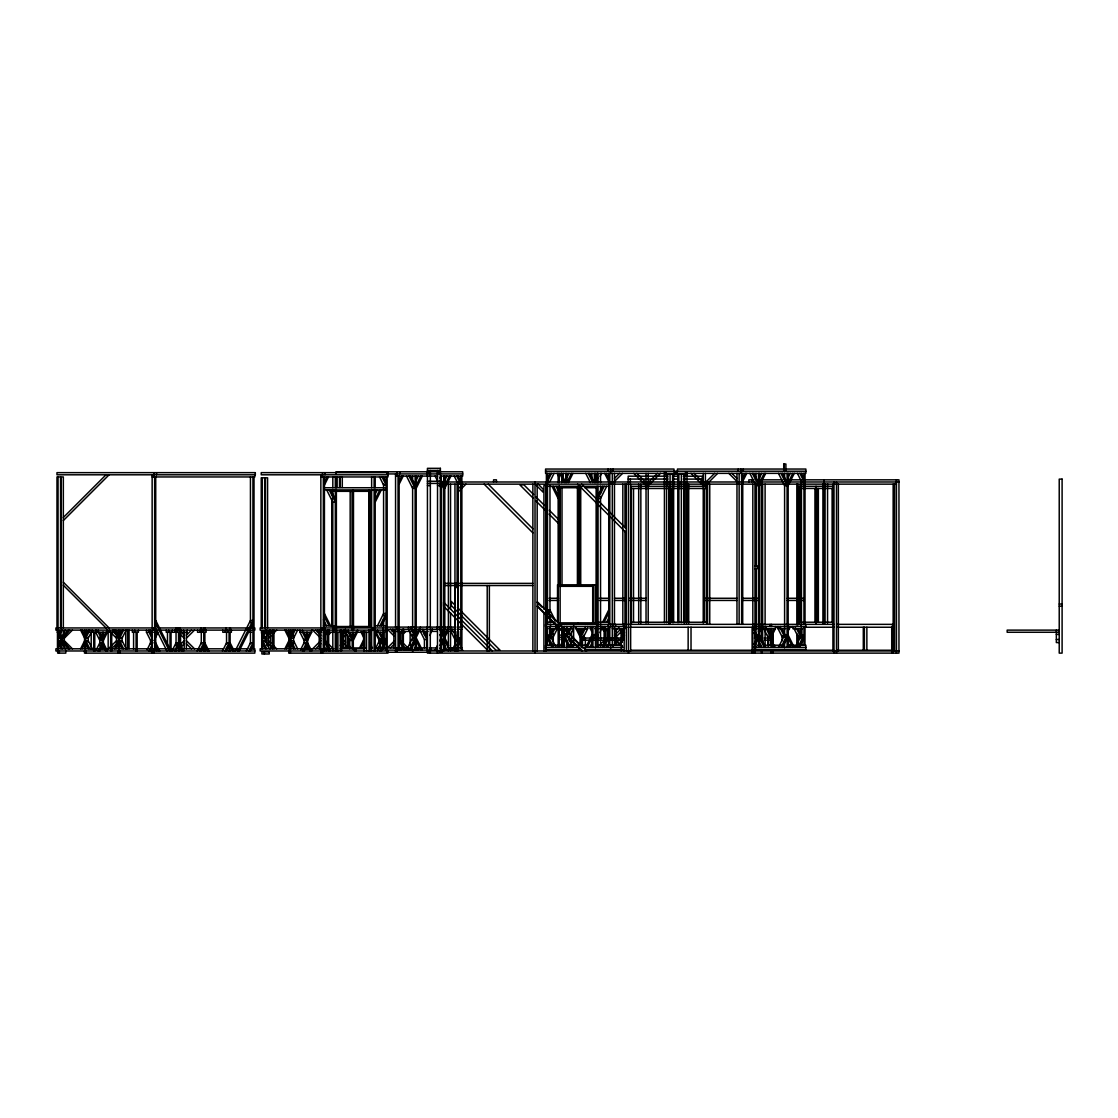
<?xml version="1.0" encoding="UTF-8"?>
<svg xmlns="http://www.w3.org/2000/svg" width="1118" height="1118" viewBox="0 0 1118 1118"><rect width="100%" height="100%" fill="white"/><g stroke="black" fill="none" stroke-linecap="round" stroke-linejoin="round"><path stroke-width="1.5" d="M235.185 650.969L250.446 620.462L252.934 620.462L252.934 623.509L239.196 650.969M455.026 584.742L454.914 650.969L454.956 616.214M457.793 650.969L457.905 584.644L455.026 588.948M58.541 635.206L61.085 630.119M62.608 630.119L58.541 638.252L62.664 638.252L69.707 630.119M61.029 638.252L65.096 630.119M85.737 635.206L88.28 630.119M80.594 648.803L84.661 640.67M89.803 630.119L85.737 638.252L88.238 638.252L92.305 630.119M82.117 648.803L84.661 643.73M102.143 634.814L103.415 632.271L103.359 648.803M96.4 649.614L99.795 642.836L102.283 642.836L98.216 650.969M103.359 637.358L105.903 632.271M103.359 640.404L107.426 632.271L107.426 630.119M99.74 650.969L102.283 645.883M119.57 635.206L122.114 630.119M114.427 648.803L118.494 640.67M123.651 630.119L119.57 638.252L122.072 638.252L126.138 630.119M115.951 648.803L118.494 643.73M147.157 649.614L150.539 642.836L153.04 642.836M154.745 636.086L156.66 632.271M148.974 650.969L152.355 644.192M154.787 639.049L158.183 632.271L155.109 632.271M150.497 650.969L152.397 647.154M171.976 650.969L176.043 642.836L178.531 642.836L174.464 650.969M175.987 650.969L178.531 645.883M197.229 650.969L201.296 642.836L203.783 642.836L199.717 650.969M201.254 650.969L203.783 645.883M222.482 650.969L226.549 642.836L229.05 642.836L224.984 650.969M229.05 645.883L226.507 650.969L226.549 647.574M237.673 650.969L252.934 620.462M324.43 482.04L326.973 476.953M324.43 485.086L328.496 476.953M246.379 650.969L250.446 642.836L252.934 642.836L248.867 650.969M250.39 650.969L252.934 645.883M262.8 635.206L265.343 630.119M266.867 630.119L262.8 638.252L265.287 638.252L269.354 630.119M291.071 635.206L293.615 630.119M284.852 648.803L288.919 640.67M295.138 630.119L291.071 638.252L293.559 638.252L297.626 630.119M286.376 648.803L288.919 643.73M375.019 494.505L377.325 489.894M375.201 499.103L379.813 489.894M300.658 649.614L304.04 642.836L306.542 642.836L302.475 650.969M307.618 637.358L310.161 632.271M375.201 502.164L381.336 489.894M307.618 640.404L311.684 632.271L311.684 630.119M303.998 650.969L306.542 645.883M399.126 481.173L401.669 476.086M323.395 636.086L325.31 632.271M399.126 484.234L403.207 476.086M323.437 639.049L326.833 632.271M415.239 482.235L418.314 476.086M340.669 636.03L343.38 630.608M416.203 485.31L420.801 476.086M416.203 488.356L422.338 476.086M353.302 637.358L355.845 632.271M353.302 640.404L357.369 632.271L357.369 630.119M359.563 647.951L363.629 639.817M361.086 647.951L363.629 642.864M444.615 480.698L446.921 476.086M369.625 634.675L371.665 630.608M444.796 485.31L449.408 476.086M444.796 488.356L450.931 476.086M377.465 625.801L383.586 613.544L386.087 613.544L379.952 625.801M381.476 625.801L386.087 616.591M375.369 648.747L378.75 641.97L381.252 641.97M377.856 648.747L380.567 643.325M377.465 650.969L383.586 638.699L386.087 638.699L379.952 650.969M381.476 650.969L386.087 641.76M398.749 633.948L400.02 631.404M398.833 636.827L401.544 631.404M406.505 650.103L412.626 637.847L415.127 637.847L408.992 650.103M416.203 634.339L418.747 629.252M416.203 637.386L420.27 629.252M410.516 650.103L415.127 640.894M430.039 635.471L432.079 629.252M435.098 650.103L437.404 645.505M439.695 640.907L441.233 637.847M444.796 634.339L447.34 629.252M439.891 645.505L443.72 637.847M444.796 637.386L448.863 629.252L443.539 629.252L443.539 631.404L444.978 631.404M439.891 648.566L443.72 640.894M452.175 650.103L455.236 643.968M456.773 640.907L458.296 637.847L460.798 637.847L456.955 645.505M456.955 648.566L460.798 640.894M547.485 478.448L550.014 473.361M551.551 473.361L547.485 481.495L549.972 481.495L554.039 473.361M566.644 477.959L568.95 473.361M566.84 482.571L571.438 473.361M568.363 482.557L572.961 473.361M595.251 477.959L597.557 473.361M595.433 482.571L597.739 477.959M600.031 476.422L601.568 473.361M598.06 495.512L602.672 486.302M604.195 486.302L598.06 498.558L600.548 498.558L606.683 486.302M550.797 633.766L553.34 628.679M554.863 628.679L550.797 636.813L553.284 636.813L557.365 628.679M560.97 639.706L562.508 636.645M560.398 645.841L564.227 638.182M567.469 632.495L569.383 628.679M561.921 645.841L564.227 641.229M570.012 635.457L573.394 628.679L573.394 626.513M581.136 633.766L583.68 628.679M587.691 626.513L587.691 628.679L583.624 636.813L581.136 636.813L585.203 628.679L585.203 626.513M585.734 647.378L591.869 635.108M587.257 647.378L591.869 638.168M595.433 633.766L597.347 629.951M589.759 647.378L592.051 642.766M596.118 635.457L597.473 632.746M602.602 622.209L608.737 609.939M604.125 622.209L608.737 612.999M599.961 632.746L602.001 626.513M606.627 622.209L608.919 617.597M602.602 647.378L608.737 635.108M604.125 647.378L608.737 638.168M606.627 647.378L608.919 642.766M741.486 475.905L742.757 473.361L742.701 624.361M742.701 478.448L745.245 473.361M742.701 481.495L746.768 473.361M758.619 479.496L761.679 473.361M759.569 482.571L764.181 473.361M759.569 485.617L765.704 473.361M787.98 477.959L790.286 473.361M788.162 482.571L792.774 473.361M788.162 485.617L794.297 473.361M754.468 638.182L756.006 635.108L758.493 635.108L753.895 644.303M758.353 631.223L759.625 628.679M758.437 634.102L761.148 628.679L761.148 626.513M753.881 647.378L758.493 638.168M771.378 633.766L773.922 628.679M771.378 636.813L775.445 628.679L775.445 626.513M778.463 647.378L784.598 635.108L787.086 635.108L780.965 647.378M787.715 632.746L789.741 626.513M782.488 647.378L787.086 638.168M795.331 647.378L801.466 635.108L803.954 635.108L797.833 647.378M799.356 647.378L803.954 638.168M63.419 632.662L65.627 630.119M61.224 638.252L68.268 630.119M63.335 517.508L106.042 474.801M63.335 520.555L109.089 474.801M64.299 635.206L69.386 630.119M64.299 638.252L72.432 630.119M108.404 648.803L116.538 640.67M111.451 648.803L116.538 643.73M186.371 635.206L191.457 630.119M186.371 638.252L194.504 630.119M180.725 644.164L184.204 640.67M180.138 647.797L184.204 643.73M268.544 635.206L271.604 632.145M268.544 638.252L270.877 635.918M273.197 633.599L276.691 630.119M462.894 484.15L457.807 489.237L457.807 492.283L465.94 484.15M312.663 648.803L320.796 640.67M328.594 634.758L330.914 632.439M315.709 648.803L320.796 643.73M343.254 634.339L346.314 631.279M343.254 637.386L345.588 635.066M387.373 647.951L394.347 640.977M403.305 633.906L405.624 631.572M390.42 647.951L394.486 643.884M614.467 478.448L619.54 473.361M614.467 481.495L622.6 473.361M628.204 479.063L667.809 479.063M630.286 479.147L630.356 481.942M628.12 482.012L628.204 476.184L667.809 476.184M648.202 482.571L657.412 473.361M648.202 485.617L660.458 473.361M702.258 479.077L683.252 479.133M702.174 482.026L702.258 476.184L683.252 476.254M705.402 482.571L714.612 473.361M705.402 485.617L717.658 473.361M599.514 645.212L604.167 640.572M615.445 631.167L618.939 627.687M602.56 645.212L604.6 643.185M616.116 633.766L621.203 628.679M616.116 636.813L624.263 628.679M427.439 470.482L440.38 470.482M545.57 471.209L805.868 471.209M427.439 472.648L430.304 472.648M437.501 472.648L440.38 472.648M386.744 473.934L462.698 473.934M687.011 474.228L664.427 474.228L664.427 472.062M387.988 474.801L261.235 474.801L261.235 472.648L387.988 472.648L387.988 476.953L320.852 476.953M395.562 476.086L437.585 476.086M440.296 476.086L462.698 476.086L462.698 471.782L335.945 471.782L335.945 473.934M672.91 476.254L678.137 476.184M152.146 476.953L254.834 476.953L254.834 474.801M672.91 479.133L678.137 479.063M753.867 479.832L748.85 479.832L748.85 481.984M761.484 479.832L782.013 479.832M789.783 479.832L801.76 479.832M804.247 479.832L898.956 479.832L898.956 653.122L441.54 653.122L441.54 481.984L754.985 481.984L754.985 653.122M427.439 481.271L440.38 481.271M760.701 481.984L783.956 481.984M789.14 481.984L898.956 481.984M427.439 483.423L440.38 483.423M441.54 484.15L756.732 484.15M759.639 484.15L784.724 484.15M787.407 484.15L896.454 484.15M427.439 485.589L430.304 485.589M437.501 485.589L440.38 485.589M546.073 485.589L543.921 485.589L543.921 609.184M547.485 486.302L609.52 486.302M323.647 487.741L386.087 487.741M559.405 487.741L581.542 487.741M584.952 487.741L597.026 487.741M631.377 488.496L668.76 488.496M669.486 488.496L706.869 488.496M798.881 488.454L833.19 488.454M323.647 489.894L386.087 489.894M332.228 491.333L334.1 491.333M335.624 491.333L371.428 491.333M754.985 565.834L757.138 565.834L757.138 568.713L754.985 568.713M443.706 583.372L532.867 583.372M596.09 584.812L557.519 584.812L557.519 622.642M443.706 585.539L532.867 585.539M558.273 586.321L592.861 586.321M549.064 598.27L558.525 598.27M599.262 598.27L608.737 598.27M614.467 598.27L626.094 598.27M629.42 598.27L646.036 598.27M705.402 598.27L736.972 598.27M741.793 598.27L758.493 598.27M787.254 598.27L803.954 598.27M549.064 600.436L558.525 600.436M599.262 600.436L608.737 600.436M614.467 600.436L626.094 600.436M629.42 600.436L646.036 600.436M705.402 600.436L736.972 600.436M741.793 600.436L758.493 600.436M787.254 600.436L803.954 600.436M1059.221 604.027L1062.1 604.027M1059.221 606.18L1062.1 606.18M547.485 622.209L555.101 622.209M598.06 622.209L608.737 622.209M798.881 622.209L833.19 622.209M631.377 622.237L668.76 622.237M669.486 622.237L706.869 622.237M558.273 622.852L592.861 622.852M596.146 622.922L596.858 622.922M556.624 624.361L545.57 624.361L545.57 626.513L558.902 626.513M558.273 624.361L596.984 624.361L596.858 503.338M598.06 624.361L627.45 624.361M629.35 624.361L833.972 624.361M837.382 624.361L893.939 624.361M323.493 625.801L335.302 625.801M375.201 625.801L386.087 625.801M334.1 626.513L332.228 626.513L332.228 498.53M335.624 626.513L371.428 626.513M560.943 626.513L597.962 626.513M599.5 626.513L625.088 626.513M753.462 626.513L785.856 626.513M787.533 626.513L805.868 626.513L805.868 624.361M385.486 627.1L455.976 627.1M461.902 627.1L458.296 627.1L458.296 621.887M624.179 627.24L627.058 627.24M629.811 627.24L754.985 627.24M775.864 627.24L779.442 627.24M787.98 627.24L793.109 627.24M804.918 627.24L834.14 627.24M837.396 627.24L893.31 627.24M158.602 627.953L254.834 627.953L254.834 630.119L159.86 630.119M335.302 627.953L260.159 627.953L260.159 630.119L387.191 630.119M335.791 627.953L387.191 627.953M548.896 628.679L558.567 628.679M565.764 628.679L573.394 628.679M575.994 626.513L575.994 628.679L587.691 628.679M590.29 626.513L590.29 628.679L591.813 628.679M594.902 628.679L597.962 628.679M599.5 628.679L602.001 628.679M609.422 628.679L605.117 628.679L605.117 626.513M612.301 628.679L625.088 628.679M753.462 628.679L761.148 628.679M763.748 626.513L763.748 628.679L775.445 628.679M778.044 626.513L778.044 628.679L785.675 628.679M788.218 628.679L789.741 628.679M802.542 628.679L792.858 628.679L792.858 626.513M385.486 629.252L428.194 629.252M429.927 629.252L438.563 629.252M439.584 629.252L442.351 629.252M449.702 629.252L455.976 629.252M461.902 629.252L458.296 629.252L458.296 639.454M157.834 630.119L55.9 630.119L55.9 627.953L155.723 627.953L155.723 476.953M1059.221 630.119L1007.164 630.119L1007.164 632.271L1059.221 632.271M393.899 631.404L402.759 631.404L402.759 629.252M411.578 631.404L403.738 631.404L403.738 629.252M412.626 631.404L416.385 631.404L416.385 629.252M420.34 627.1L420.368 631.404L428.012 631.404M430.556 631.404L432.079 631.404M437.138 631.404L432.331 631.404L432.331 629.252M449.702 631.404L455.068 631.404M457.472 631.404L458.548 631.404L458.548 639.678M61.029 632.271L57.228 632.271L57.228 630.119M84.479 632.271L88.238 632.271M89.943 632.271L112.988 632.271L112.988 630.119M116.188 632.271L113.421 632.271L113.421 630.119M146.472 630.119L146.472 632.271L153.264 632.271M181.088 630.119L181.088 632.271L187.167 632.271L187.167 630.119M247.93 632.271L251.522 632.271M288.737 632.271L292.064 632.271L292.064 630.119M299.973 630.119L299.973 632.271L311.684 632.271M321.691 632.271L317.666 632.271L317.666 630.119M323.731 632.271L328.049 632.271L328.049 630.119M345.672 630.119L345.672 632.271L357.369 632.271M374.991 632.271L384.676 632.271M1056.342 634.423L1059.221 634.423M559.238 635.108L566.84 635.108L572.961 647.378M592.945 635.108L598.13 635.108M569.328 636.813L566.84 636.813L570.907 628.679L570.907 626.513M595.433 636.813L597.934 636.813M559.238 637.274L564.408 637.274M592.945 637.274L598.13 637.274M624.179 638.029L582.478 638.029L582.478 647.881M764.167 638.029L769.38 638.029M381.252 639.538L378.75 639.538L375.369 632.76M1056.342 639.51L1059.221 639.51M582.478 640.181L624.179 640.181M764.167 640.181L769.38 640.181M153.04 640.404L150.539 640.404L146.472 632.271M1059.221 642.571L1056.342 642.571L1056.342 630.119M557.784 645.212L545.57 645.212L545.57 649.53L581.528 649.53M561.278 645.212L564.772 645.212M569.998 645.212L576.986 645.212M579.935 645.212L586.796 645.212M599.094 645.212L621.734 645.212M757.78 645.212L761.204 645.212M763.971 645.212L781.426 645.212M788.414 645.212L797.134 645.212M800.628 645.212L805.868 645.212L805.868 649.53L753.504 649.53M545.57 647.378L579.823 647.378M584.952 647.378L622.796 647.378M754.496 647.378L805.868 647.378M365.838 647.951L341.577 647.951L340.221 645.24M369.848 647.951L372.336 647.951M374.446 647.951L380.386 647.951M385.542 647.951L408.657 647.951M414.764 647.951L427.523 647.951M429.242 647.951L435.713 647.951M449.674 647.951L453.167 647.951M456.661 647.951L461.902 647.951M157.792 648.803L174.059 648.803M181.018 648.803L205.041 648.803L205.041 650.969M208.046 648.803L223.642 648.803M232.306 648.803L247.903 648.803M250.446 648.803L254.834 648.803L254.834 653.122L84.479 653.122L84.479 650.969M333.947 648.803L260.159 648.803L260.159 650.969L387.988 650.969L387.988 653.122L288.737 653.122L288.737 650.969M340.068 648.803L364.496 648.803M374.963 648.803L387.191 648.803M584.882 649.53L622.796 649.53M385.542 650.103L437.585 650.103M440.296 650.103L462.698 650.103M630.538 650.243L752.107 650.243M797.274 650.243L771.099 650.243L771.099 653.122M800.614 650.243L833.749 650.243M837.55 650.243L893.156 650.243M254.834 650.969L55.9 650.969L55.9 648.803L156.31 648.803L156.31 650.969M427.439 650.969L437.166 650.969M437.501 650.969L440.38 650.969M441.54 650.969L898.956 650.969M386.786 652.255L428.334 652.255M439.821 652.255L442.309 652.255M731.885 473.361L736.972 478.448M728.838 473.361L736.972 481.495M694.026 473.361L703.236 482.571M690.98 473.361L703.236 485.617M636.827 473.361L646.036 482.571M633.78 473.361L646.036 485.617M581.653 484.15L626.373 528.842M577.587 484.15L626.373 532.909M538.135 484.15L543.222 489.237L543.222 492.283L536.249 485.31M533.593 494.533L523.923 484.863L519.856 484.863L533.272 498.279M535.997 496.951L544.452 505.406M549.287 510.227L558.958 519.898M535.704 500.71L545.458 510.465M549.106 514.126L558.86 523.867M488.203 484.15L532.895 528.842M484.136 484.15L532.895 532.909M614.467 635.108L621.818 642.473M614.467 638.168L622.516 646.218M602.56 626.513L604.6 628.554M615.445 640.572L620.099 645.212M600.673 627.687L604.167 631.167M615.012 643.185L617.052 645.212M586.573 650.969L537.814 602.211L537.814 606.277L582.506 650.969M537.087 602.211L541.964 607.088M545.626 610.735L555.38 620.49M559.042 624.151L568.783 633.906M572.444 637.553L582.198 647.308M537.087 606.277L581.793 650.969M454.998 605.145L451.337 601.484L451.337 605.551L496.029 650.243L500.109 650.243L457.444 607.577M492.381 650.969L443.622 602.211L443.622 606.277L488.314 650.969M390.42 629.252L394.486 633.319M403.305 643.297L407.958 647.951M387.373 629.252L394.347 636.226M402.871 645.911L404.898 647.951M343.254 639.817L345.588 642.137M347.908 644.457L350.227 646.791M343.254 642.864L346.314 645.911M315.709 630.119L320.796 635.206M328.594 644.164L333.248 648.803M312.663 630.119L320.796 638.252M328.161 646.777L330.187 648.803M268.544 640.67L270.877 643.004M273.197 645.324L276.691 648.803M268.544 643.73L271.604 646.777M181.158 632.145L184.204 635.206M180.725 634.758L184.204 638.252M186.371 640.67L194.504 648.803M186.371 643.73L191.457 648.803M63.335 582.198L109.089 627.953M113.491 632.145L116.538 635.206M110.724 632.439L116.538 638.252M63.335 585.245L106.042 627.953M64.299 640.67L72.432 648.803M64.299 643.73L69.386 648.803M69.707 648.803L62.664 640.67L58.541 640.67L62.608 648.803M61.224 640.67L68.268 648.803M62.328 645.002L65.627 648.803M801.41 473.361L803.954 478.448M799.887 473.361L803.954 481.495L801.466 481.495L797.4 473.361M782.488 473.361L787.086 482.571M780.965 473.361L787.086 485.617L784.598 485.617L778.463 473.361M753.881 473.361L758.493 482.571M752.358 473.361L758.493 485.617L756.006 485.617L749.871 473.361M798.098 628.679L800.642 633.766M796.575 628.679L800.642 636.813L798.14 636.813L794.073 628.679M788.162 635.108L794.297 647.378M788.162 638.168L792.774 647.378M782.055 628.679L784.598 633.766M787.98 642.766L790.286 647.378M778.044 628.679L782.111 636.813L784.598 636.813L780.532 628.679L780.532 626.513M767.759 628.679L770.302 633.766M763.748 628.679L767.814 636.813L770.302 636.813L766.235 628.679L766.235 626.513M759.569 635.108L765.704 647.378M759.569 638.168L764.181 647.378M754.091 629.951L756.006 633.766M758.619 641.229L761.679 647.378M753.965 632.746L756.006 636.813M606.194 473.361L608.737 478.448M604.67 473.361L608.737 481.495M589.759 473.361L594.357 482.571M588.222 473.361L592.819 482.557M585.734 473.361L590.332 482.557M561.152 473.361L565.764 482.571M560.398 474.898L564.227 482.557M557.141 473.361L558.665 476.422M556.037 486.302L558.343 490.914M553.55 486.302L558.148 495.512M552.026 486.302L558.148 498.558M622.6 628.679L624.501 632.495M621.748 630.035L624.459 635.457M606.333 628.679L609.044 634.102M590.29 628.679L591.646 631.39M577.517 628.679L580.06 633.766M575.994 628.679L580.06 636.813M562.368 630.035L563.724 632.746M564.352 635.108L570.473 647.378M564.352 638.168L568.95 647.378M555.339 620.672L549.972 609.939L547.485 609.939L550.545 616.074M549.008 616.06L552.082 622.209M556.093 647.378L549.972 635.108L547.485 635.108L553.606 647.378M547.485 638.168L552.082 647.378M458.254 476.086L460.798 481.173M456.717 476.086L460.798 484.234M454.229 476.086L458.296 484.234M439.891 477.624L443.72 485.31M439.891 480.684L443.72 488.356M435.098 476.086L437.404 480.684M439.695 485.282L441.233 488.356M410.516 476.086L415.127 485.31M408.992 476.086L415.127 488.356L412.626 488.356L406.505 476.086M383.544 476.953L386.087 482.04M382.021 476.953L386.087 485.086L383.586 485.086L379.519 476.953M453.405 631.404L455.431 635.471M450.917 631.404L454.984 639.538M441.177 629.252L443.72 634.339M444.796 637.847L448.625 645.505M439.654 629.252L443.72 637.386M444.796 640.894L448.639 648.566M439.877 634.675L441.233 637.386M444.615 645.505L446.921 650.103M424.393 631.404L426.936 636.491M420.368 631.404L424.435 639.538L426.936 639.538L422.87 631.404L422.87 629.252M412.584 629.252L415.127 634.339M416.203 637.847L422.338 650.103M416.203 640.894L420.801 650.103M408.559 629.252L412.626 637.386L415.127 637.386L411.061 629.252L410.991 627.1M415.239 643.968L418.314 650.103M330.69 489.894L335.302 499.103M329.167 489.894L335.302 502.164L332.815 502.164L326.68 489.894M399.126 637.847L405.261 650.103M399.126 640.894L403.738 650.103M398.944 645.505L401.25 650.103M380.218 632.271L382.761 637.358M378.695 632.271L382.761 640.404L380.274 640.404L376.207 632.271M369.625 642.529L371.665 646.595M362.358 631.796L363.629 634.339M360.918 631.963L363.629 637.386M349.682 632.271L352.226 637.358M345.672 632.271L349.738 640.404L352.226 640.404L348.159 632.271L348.159 630.119M340.669 641.173L344.064 647.951M324.43 613.544L330.551 625.801M324.43 616.591L329.027 625.801M323.465 619.665L326.54 625.801M324.43 638.699L330.551 650.969M324.43 641.76L329.027 650.969M323.465 644.82L326.54 650.969M303.998 632.271L306.542 637.358M307.618 642.836L311.684 650.969M307.618 645.883L310.161 650.969M299.973 632.271L304.04 640.404L306.542 640.404L302.475 632.271L302.475 630.119M297.626 648.803L293.559 640.67L291.071 640.67L295.138 648.803M286.376 630.119L288.919 635.206M284.852 630.119L288.919 638.252M291.071 643.73L293.615 648.803M269.354 648.803L265.287 640.67L262.8 640.67L266.867 648.803M262.8 643.73L265.343 648.803M230.126 642.836L234.193 650.969M230.126 645.883L232.67 650.969M204.873 642.836L208.94 650.969M204.873 645.883L207.417 650.969M179.607 642.836L183.673 650.969M179.607 645.883L182.15 650.969M155.723 620.462L170.984 650.969M155.723 623.509L169.447 650.969M154.759 626.569L166.959 650.969M150.497 632.271L152.397 636.086M155.723 642.836L159.79 650.969M152.355 639.049L148.974 632.271L148.974 630.119M155.723 645.883L158.267 650.969M126.138 648.803L122.072 640.67L119.57 640.67L123.651 648.803M115.951 630.119L118.494 635.206M114.427 630.119L118.494 638.252M119.57 643.73L122.114 648.803M99.74 632.271L102.283 637.358M103.359 642.836L107.426 650.969M103.359 645.883L105.903 650.969M92.305 648.803L88.238 640.67L85.737 640.67L89.803 648.803M82.117 630.119L84.661 635.206M80.594 630.119L84.661 638.252M85.737 643.73L88.28 648.803M61.029 640.67L65.096 648.803M58.541 643.73L61.085 648.803M896.454 479.832L896.454 653.122M894.596 484.15L894.596 650.969M893.156 484.15L893.156 653.122M892.08 626.052L892.08 653.122M891.717 627.24L891.717 653.122M866.869 627.24L866.869 650.243M864.382 627.24L864.382 650.243M863.306 627.24L863.306 650.243M838.36 484.15L838.36 650.969M836.488 481.984L836.488 653.122M834 481.984L834 653.122M833.19 624.361L833.19 486.302L798.881 486.302L798.881 624.361M832.924 484.15L832.924 650.969M832.113 488.454L832.113 622.209M827.558 483.731L827.558 623.089M825.07 483.731L825.07 623.089M823.994 479.832L823.994 481.984M823.994 483.731L823.994 623.439M822.918 483.731L822.918 623.439M818.362 488.454L818.362 622.209M817.118 488.454L817.118 622.209M816.042 486.302L816.042 624.361M814.952 488.454L814.952 622.209M805.03 473.361L805.03 624.361M805.03 626.513L804.946 645.324M803.954 473.361L803.954 624.361M803.954 626.513L803.954 645.212M801.718 628.679L801.718 636.939M801.718 641.914L801.718 645.212M801.466 480.307L801.466 624.361M801.466 626.513L801.466 636.715M801.466 641.816L801.466 645.212M801.215 488.454L801.215 622.209M800.879 624.361L800.879 626.513M800.642 628.679L800.642 638.602M800.39 484.15L800.39 487.616M799.971 488.454L799.971 622.209M798.14 635.29L798.14 643.563M797.903 484.15L797.903 624.906M797.903 635.331L797.903 644.01M796.827 484.15L796.827 624.906M796.827 633.585L796.827 645.757M795.359 626.513L795.359 628.679M788.162 473.361L788.162 647.378M787.086 473.361L787.086 647.378M785.898 471.209L785.898 464.012L783.732 464.012L783.732 471.209M784.598 473.361L784.598 480.321M784.598 483.801L784.598 637.372M784.598 640.404L784.598 647.797M784.025 464.012L784.025 471.209M782.111 635.625L782.111 640.838M774.648 645.212L774.648 647.378M773.209 645.212L773.209 647.378M772.957 634.144L772.957 646.218M772.957 650.243L772.957 653.122M772.608 632.816L772.608 646.358M772.608 650.243L772.608 653.122M771.56 624.361L771.56 626.513M771.378 628.679L771.378 645.212M771.099 635.862L771.099 646.218M770.302 628.679L770.302 645.212M770.12 624.361L770.12 626.513M768.22 638.029L768.22 646.344M767.814 635.29L767.814 645.212M765.103 484.15L765.103 624.906M765.103 628.372L765.103 645.757M762.616 484.15L762.616 642.277M761.791 481.984L761.791 624.906M761.791 628.372L761.791 637.064M761.791 650.969L761.791 653.122M761.526 481.984L761.526 640.544M761.526 650.969L761.526 653.122M759.569 473.361L759.569 647.378M758.493 473.361L758.493 647.378M756.285 484.15L756.285 565.82M756.285 569.3L756.285 624.906M756.006 473.361L756.006 478.588M756.006 483.801L756.006 565.582M756.006 569.062L756.006 637.372M756.006 642.151L756.006 647.797M755.824 624.361L755.824 626.513M752.819 484.15L752.819 653.122M752.107 627.24L752.107 653.122M751.715 479.832L751.715 481.984M743.288 469.043L743.288 471.209M741.625 473.361L741.625 624.361M740.787 469.043L740.787 473.361M739.138 473.361L739.138 624.361M738.299 469.043L738.299 471.209M736.972 473.361L736.972 624.361M709.748 484.15L709.748 624.068M707.596 484.15L707.596 624.068M706.869 624.389L706.869 486.33L669.486 486.33L669.486 624.389M705.402 473.361L705.402 487.28M704.717 488.496L704.717 622.237M703.236 473.361L703.236 623.005M691.022 627.24L691.022 650.243M688.702 484.15L688.702 623.159M688.143 627.24L688.143 650.243M686.997 472.062L687.011 622.614M686.536 484.15L686.536 623.159M685.558 472.062L685.558 474.228M684.845 474.228L684.845 622.614M684.384 484.15L684.384 623.159M683.853 474.228L683.853 622.614M681.365 474.228L681.365 622.614M678.878 474.228L678.878 622.614M677.788 474.228L677.788 622.614M677.438 471.209L677.438 469.043L805.868 469.043L805.868 473.361L545.57 473.361L545.57 469.043L674 469.043L674 471.209M677.145 472.062L677.145 474.228M675.719 472.062L675.719 474.228M674.28 472.062L674.28 474.228M673.637 474.228L673.637 622.614M672.561 474.228L672.561 622.614M671.639 488.496L671.639 622.237M670.073 474.228L670.073 624.361M668.76 624.389L668.76 486.33L631.377 486.33L631.377 624.389M667.586 474.228L667.586 486.442M666.58 474.228L666.58 622.614M665.867 472.062L665.867 474.228M664.427 474.228L664.427 622.614M648.202 473.361L648.202 623.005M646.036 473.361L646.036 623.005M640.852 484.15L640.852 623.159M638.699 484.15L638.699 623.159M633.529 488.496L633.529 622.237M630.65 484.15L630.65 650.969M628.498 481.984L628.498 653.122M626.346 484.15L626.346 650.969M624.976 484.15L624.976 527.584M624.976 531.064L624.976 624.906M624.179 624.361L624.179 651.403M623.564 632.075L623.564 638.867M622.824 484.15L622.824 624.906M622.153 630.37L622.153 642.277M621.315 638.029L621.315 650.969M621.077 630.37L621.077 642.277M616.116 628.679L616.116 645.212M615.627 624.361L615.627 626.513M614.467 473.361L614.467 624.361M614.467 626.513L614.467 645.212M613.139 469.043L613.139 471.209M613.139 624.361L613.139 626.513M613.139 645.212L613.139 647.378M612.301 473.361L612.301 624.361M612.301 626.513L612.301 645.212M610.638 469.043L610.638 473.361M610.638 624.361L610.638 626.513M610.638 645.212L610.638 649.53M609.813 473.361L609.813 624.361M609.813 626.513L609.813 645.212M608.737 473.361L608.737 624.361M608.737 626.513L608.737 645.212M608.15 469.043L608.15 471.209M608.15 624.361L608.15 626.513M608.15 645.212L608.15 647.378M607.647 630.328L607.647 638.602M607.409 628.218L607.409 638.42M605.551 628.218L605.551 641.816M604.111 626.513L604.111 645.212M600.548 473.361L600.548 482.613M600.548 486.302L600.548 493.234M600.548 496.699L600.548 647.378M598.06 473.361L598.06 482.613M598.06 486.302L598.06 647.378M596.984 473.361L596.984 482.613M596.984 647.378L596.984 486.302L596.858 499.872M596.146 487.741L596.09 624.361M595.433 473.361L595.433 482.068M595.335 584.812L595.335 624.361M595.433 626.513L595.433 647.797M594.58 622.852L594.58 624.361M594.357 473.361L594.357 482.068M593.462 584.812L593.462 624.361M592.945 626.513L592.945 647.378M592.708 584.812L592.708 624.361M591.869 473.361L591.869 478.588M591.869 626.513L591.869 647.378M585.357 638.029L585.357 650.969M583.624 635.29L583.624 638.602M581.136 628.679L581.136 645.212M580.731 487.741L580.731 584.798M580.186 486.302L580.186 584.672M580.004 486.302L580.004 584.798M580.06 628.679L580.06 645.212M578.858 487.741L578.858 584.798M578.132 486.302L578.132 584.798M578.132 622.922L578.132 624.361M578.23 645.212L578.23 647.378M577.419 487.741L577.419 584.798M576.79 645.212L576.79 647.378M573.646 624.906L573.646 645.757M571.494 631.852L571.494 645.757M569.341 637.064L569.328 640.838M566.84 473.361L566.84 482.068M566.84 626.513L566.84 635.625M566.84 640.418L566.84 647.797M565.764 473.361L565.764 482.068M564.352 626.513L564.352 647.378M563.262 473.361L563.262 480.321M563.262 631.712L563.262 647.378M562.005 487.741L562.005 584.798M561.725 473.361L561.725 482.613M561.725 628.316L561.725 647.378M560.132 487.741L560.132 624.361M559.405 486.302L559.405 584.798M559.238 473.361L559.238 482.613M559.238 486.302L559.238 585.021M559.238 626.583L559.238 647.378M558.273 584.812L558.273 622.642M558.148 473.361L558.148 482.613M558.148 486.302L558.148 621.398M558.148 624.85L558.148 647.378M556.079 626.513L556.079 628.679M553.284 633.766L553.284 643.563M550.797 628.679L550.797 638.602M550.545 624.361L550.545 626.513M549.972 485.505L549.972 612.217M549.972 617.415L549.972 622.628M549.972 626.513L549.972 636.715M549.972 641.816L549.972 645.212M549.721 628.679L549.721 636.939M549.721 641.914L549.721 645.212M547.485 473.361L547.485 624.361M547.485 626.513L547.485 645.212M546.395 473.361L546.395 624.361M546.395 626.513L546.395 645.212M546.073 484.15L546.073 650.969M543.921 612.664L543.921 650.969M537.185 484.15L537.185 650.969M535.019 481.984L535.019 653.122M532.867 484.15L532.867 650.969M496.448 481.984L496.448 479.832L493.569 479.832L493.569 481.984M489.363 585.539L489.363 650.969M487.21 585.539L487.21 650.969M461.874 476.086L461.902 650.103M460.798 476.086L460.798 627.1M460.798 629.252L460.798 647.951M458.548 644.639L458.548 647.951M458.296 483.032L458.296 618.422M458.296 644.541L458.296 647.951M457.905 584.644L457.905 588.948M457.472 634.717L457.472 639.678M457.108 484.15L457.108 586.67M457.108 631.852L457.108 650.969M454.956 484.15L454.956 612.734M452.189 629.252L452.189 631.404M450.54 484.15L450.54 609.268M450.54 612.734L450.54 650.969M448.388 484.15L448.388 650.969M444.796 476.086L444.796 650.103M443.72 476.086L443.706 650.969M441.233 476.086L441.233 483.06M441.233 486.54L441.233 627.505M441.233 645.002L441.233 652.255M437.529 470.482L437.501 653.122M437.096 627.1L437.096 629.252M430.682 647.951L430.682 650.103M430.346 470.482L430.304 653.122M426.936 631.404L426.936 647.951M426.755 627.1L426.755 629.252M424.435 631.404L424.435 634.717M424.435 639.678L424.435 647.951M416.203 476.086L416.203 629.252M416.203 631.404L416.203 650.103M415.127 476.086L415.127 629.252M415.127 631.404L415.127 650.103M414.946 629.252L414.946 631.404M412.626 476.086L412.626 481.313M412.626 486.54L412.626 627.505M412.626 634.814L412.626 640.097M412.626 645.002L412.626 652.255M410.138 631.404L410.138 645.31M408.503 627.1L408.503 629.252M403.36 629.252L403.36 647.951M401.921 630.957L401.921 644.541M400.048 632.648L400.048 642.85M399.713 471.782L399.713 473.934M399.811 634.339L399.713 639.678M399.308 627.1L399.308 629.252M399.308 647.951L399.308 650.103M399.126 476.086L399.126 627.1M399.126 629.252L399.126 647.951M398.05 476.086L398.05 627.1M398.05 629.252L398.05 647.951M397.225 471.782L397.225 476.086M397.225 650.103L397.225 652.255M396.82 627.1L396.82 629.252M396.82 647.951L396.82 650.103M395.562 473.934L395.562 627.1M395.562 629.252L395.562 647.951M395.562 650.103L395.562 652.255M393.899 629.252L393.899 647.951M392.376 629.252L392.376 631.404M387.163 476.953L387.191 650.969M386.395 629.252L386.395 631.404M386.087 476.953L386.087 627.953M386.087 630.119L386.087 648.803M383.837 632.271L383.837 640.544M383.837 645.505L383.837 648.803M383.586 483.898L383.586 615.808M383.586 619.274L383.586 626.22M383.586 630.119L383.586 642.011M383.586 645.407L383.586 648.803M383.013 627.953L383.013 630.119M382.761 632.271L382.761 643.842M380.274 638.881L380.274 647.154M378.75 638.029L378.75 642.99M377.479 630.119L377.479 632.271M375.201 476.953L375.201 487.741M375.201 489.894L375.201 650.969M374.125 476.953L374.125 487.741M374.125 489.894L374.125 650.969M371.637 476.953L371.637 487.741M371.637 489.894L371.637 650.969M370.715 491.333L370.715 626.513M370.268 630.119L370.268 632.271L357.62 632.271L357.62 630.119M370.086 632.271L370.086 650.969M369.373 489.894L369.373 626.234M369.01 632.271L369.01 650.969M368.842 491.333L368.842 626.513M368.828 630.119L368.828 632.271M366.522 632.271L366.522 651.389M364.706 631.404L364.706 647.951M364.035 632.271L364.035 651.389M363.629 631.404L363.629 647.951M355.971 648.803L355.971 650.969M354.532 648.803L354.532 650.969M353.484 491.333L353.484 626.513M353.484 627.953L353.484 630.119M353.302 632.271L353.302 648.803M352.757 489.894L352.757 627.953M352.226 632.271L352.226 648.803M352.044 491.333L352.044 626.513M352.044 627.953L352.044 630.119M350.172 491.333L350.172 626.513M349.738 638.881L349.738 648.803M348.662 636.044L348.662 647.951M347.223 634.353L347.223 647.951M345.364 629.252L345.364 647.951M343.953 630.119L343.953 632.271L329.027 632.271L329.027 630.119M343.254 632.271L343.254 647.951M342.29 476.953L342.29 487.434M341.675 630.119L341.619 646.204M341.493 632.271L341.493 650.969M340.235 630.119L340.417 650.969M340.138 476.953L340.138 487.434M339.509 476.953L339.509 487.434M337.929 632.271L337.929 651.389M337.021 476.953L337.021 487.434M336.378 476.953L336.378 487.741M336.378 489.894L336.378 650.969M335.302 476.953L335.302 487.741M335.302 489.894L335.302 650.969M332.815 476.953L332.815 487.741M332.815 489.894L332.815 496.825M332.815 502.024L332.815 650.969M332.228 489.894L332.228 495.078M332.046 489.894L332.046 495.078M332.046 498.53L332.046 626.234M328.65 630.119L328.65 648.803M327.211 630.119L327.211 647.112M325.338 633.515L325.338 642.011M325.114 635.206L325.114 638.252M325.003 472.648L325.003 474.801M325.003 635.583L325.003 640.544M324.597 627.953L324.597 630.119M324.597 648.803L324.597 650.969M324.43 476.953L324.43 627.953M324.43 630.119L324.43 648.803M323.34 476.953L323.34 627.953M323.34 630.119L323.34 648.803M322.515 472.648L322.515 476.953M322.515 650.969L322.515 653.122M322.11 627.953L322.11 630.119M322.11 648.803L322.11 650.969M320.852 474.801L320.852 627.953M320.852 630.119L320.852 648.803M320.852 650.969L320.852 653.122M320.279 648.803L320.153 630.119M319.189 630.119L319.189 648.803M307.618 632.271L307.618 648.803M306.542 632.271L306.542 648.803M304.04 638.881L304.04 643.842M293.559 635.206L293.559 643.842M291.071 632.271L291.071 648.803M290.401 630.119L290.401 632.271M290.401 650.969L290.401 653.122M289.995 632.271L289.995 648.803M288.737 630.119L288.919 648.803M273.952 630.119L273.952 648.803M272.512 630.119L272.512 648.803M270.654 630.119L270.654 648.803M268.544 633.137L268.544 647.07M267.579 627.953L267.579 477.819L265.427 477.819L265.427 627.953M266.909 633.137L266.909 645.324M265.469 636.617L265.469 641.844M265.287 636.617L265.287 641.844M264.798 627.953L264.798 477.819L261.235 477.819L261.235 627.953M264.393 651.836L264.393 653.988M263.135 630.971L263.135 633.137M262.8 633.137L262.8 648.803M262.311 477.819L262.311 627.953M261.71 633.137L261.71 648.803M254.01 476.953L254.01 627.953M254.01 630.119L254.01 648.803M252.934 476.953L252.934 627.953M252.934 630.119L252.934 648.803M250.446 476.953L250.446 622.754M250.446 630.119L250.446 643.716M231.384 630.119L231.384 632.271L222.803 632.271L222.803 630.119M230.406 627.953L230.406 630.119M230.126 632.271L230.126 650.969M229.693 627.953L229.693 630.119M229.05 632.271L229.05 650.969M227.792 630.119L227.792 632.271M226.549 632.271L226.549 644.164M226.032 627.953L226.032 630.119M225.291 630.119L225.291 632.271M206.131 630.119L206.131 632.271L197.551 632.271L197.551 630.119M205.041 627.953L205.041 630.119M204.873 632.271L204.873 648.803M203.783 632.271L203.783 648.803M203.602 627.953L203.602 630.119M203.602 648.803L203.602 650.969M202.526 630.119L202.526 632.271M201.296 632.271L201.296 643.842M201.114 627.953L201.114 630.119M200.038 630.119L200.038 632.271M186.371 632.271L186.371 648.803M184.204 632.271L184.204 648.803M183.576 630.119L183.576 632.271M180.864 630.119L180.864 632.271L166.233 632.271L166.233 630.119M180.557 630.119L180.557 647.112M180.291 627.953L180.291 630.119M179.607 632.271L179.607 650.969M178.531 632.271L178.531 650.969M178.237 627.953L178.237 630.119M177.273 630.119L177.273 632.271M176.155 627.953L176.155 630.119M176.043 632.271L176.043 645.883M174.785 630.119L174.785 632.271M172.326 630.119L172.284 632.271M171.068 632.271L171.068 649.265M169.992 632.271L169.992 649.265M168.734 630.119L168.734 632.271M167.49 632.271L167.49 645.869M156.548 472.648L156.548 474.801M155.751 630.119L155.751 632.271M155.723 630.119L155.723 648.803M155.472 627.953L155.472 630.119M154.647 476.953L154.647 627.953M154.647 630.119L154.647 648.803M154.046 472.648L154.046 474.801M153.809 474.801L153.809 476.953M153.809 627.953L153.809 630.119M153.809 648.803L153.809 653.122M152.146 474.801L152.146 627.953M152.146 630.119L152.146 648.803M152.146 650.969L152.146 653.122M150.497 630.119L150.497 632.271M150.539 640.544L150.539 643.842M138.422 630.119L138.422 632.271L132.329 632.271L132.329 630.119M137.165 632.271L137.165 650.969M136.089 632.271L136.089 650.969M134.831 630.119L134.831 632.271M133.587 632.271L133.587 649.265M129.073 630.119L129.073 648.803M127.634 630.119L127.634 648.803M125.761 630.119L125.761 648.803M122.072 637.232L122.072 642.193M119.975 630.119L119.975 632.271L118.312 632.271L118.312 630.119M119.975 650.969L119.975 653.122M119.57 632.271L119.57 648.803M118.494 632.271L118.494 648.803M118.312 650.969L118.312 653.122M116.538 632.271L116.538 647.154M111.73 632.271L111.73 650.969M110.654 632.271L110.654 650.969M109.396 630.119L109.396 632.271M108.166 632.271L108.166 649.265M106.909 630.119L106.909 632.271M102.283 632.271L102.283 648.803M99.795 637.232L99.795 645.883M98.216 630.119L98.216 632.271L102.283 640.404L99.795 640.404L95.729 632.271L95.729 630.119M96.036 630.119L96.036 632.271M94.778 632.271L94.778 650.969M93.688 632.271L93.688 650.969M92.431 630.119L92.431 632.271M91.201 632.271L91.201 649.265M88.238 637.232L88.238 642.193M86.142 630.119L86.142 632.271M86.142 650.969L86.142 653.122M85.737 632.271L85.737 648.803M84.479 630.119L84.661 648.803M65.78 650.969L65.808 653.122L57.647 653.122L57.647 650.969M64.299 633.92L64.299 643.842M63.335 627.953L63.335 476.953L61.169 476.953L61.169 627.953M62.664 637.232L62.664 642.193M62.147 637.232L62.147 642.193M61.224 635.206L61.224 643.842M61.029 635.206L61.029 643.842M60.554 627.953L60.554 476.953L56.976 476.953L56.976 627.953M59.31 650.969L59.31 653.122M58.891 630.119L58.891 632.271M58.541 632.271L58.541 648.803M58.052 476.953L58.052 627.953M57.465 632.271L57.465 648.803M440.408 468.33L427.439 468.33L427.439 653.122L440.408 653.122L440.38 468.33M255.323 472.648L56.976 472.648L56.976 474.801L255.323 474.801L255.323 472.648M1062.1 479.119L1059.221 479.119L1059.221 653.122L1062.1 653.122L1062.1 479.119M269.242 630.971L261.486 630.971L261.486 633.137L269.242 633.137L269.242 630.971M269.242 651.836L261.892 651.836L261.892 653.988L269.242 653.988L269.242 651.836"/></g></svg>
